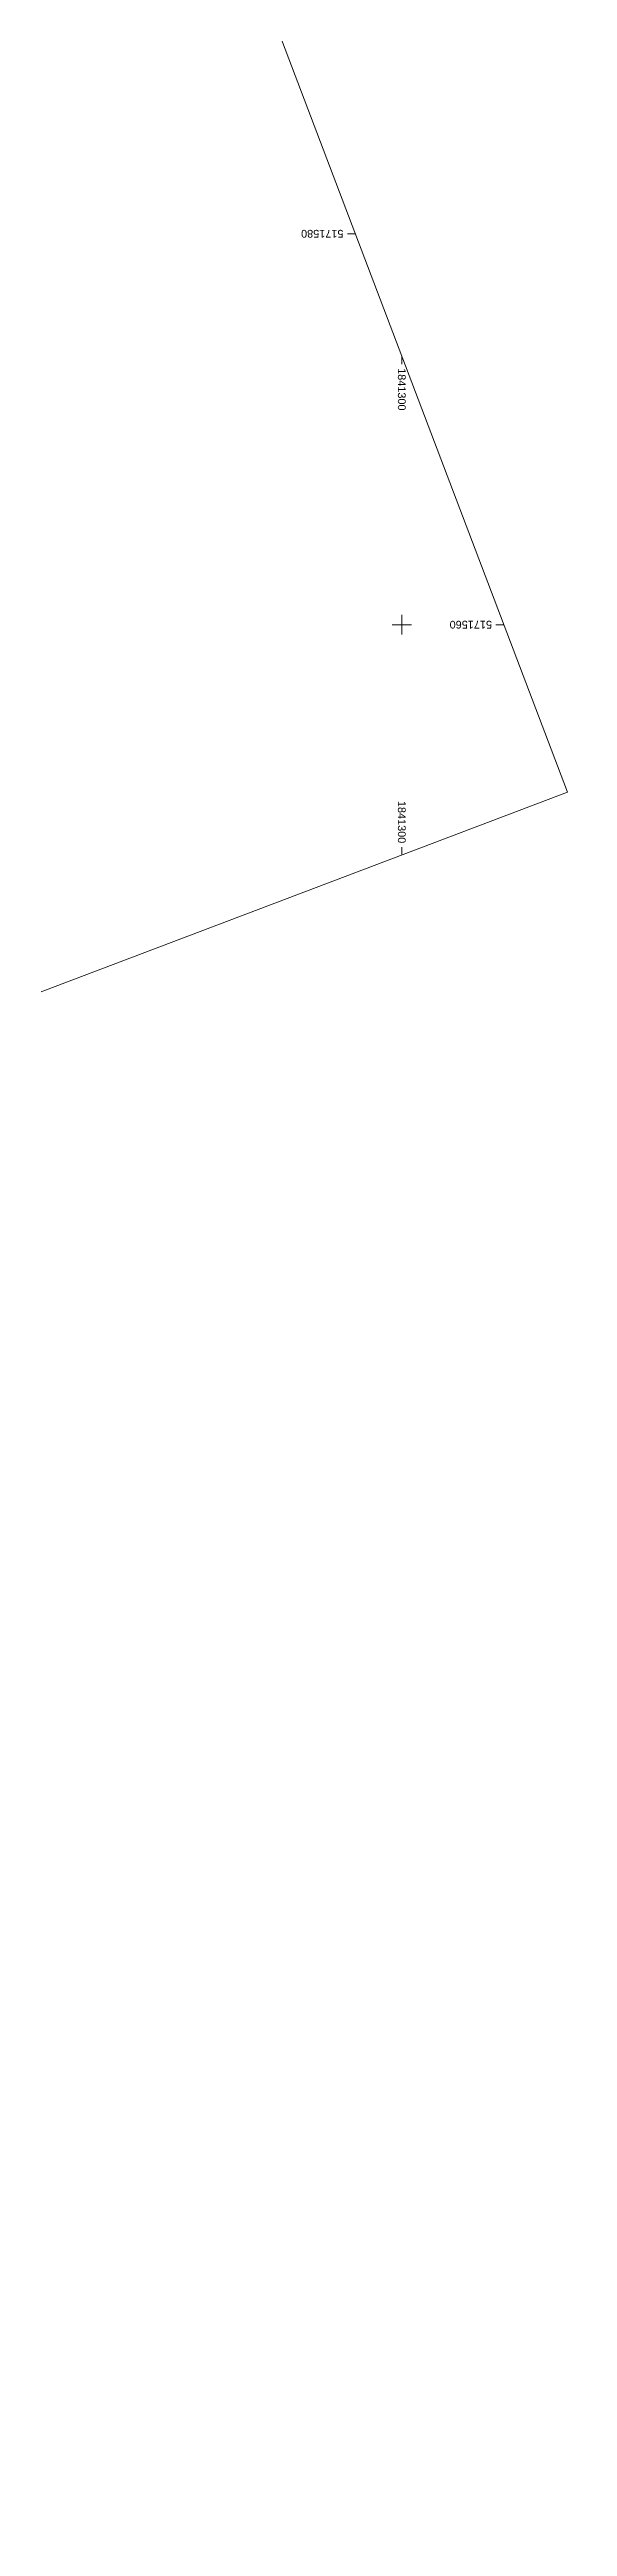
# Model space of a CAD drawing. Header units: metres. Extents: x 1838950 to 1842843, y 5171318 to 5174224.
# Drawn here: x 1841282 to 1841308.5, y 5171462.7 to 5171589.4 of the extents above; entities that cross this region are included whole.
import ezdxf

# ---------------------------------------------------------------- set-up
doc = ezdxf.new("R2010")
doc.units = ezdxf.units.M
doc.header["$LTSCALE"] = 0.0254
doc.layers.add('Fond topo - Carroyage', color=8, linetype='Continuous', lineweight=18)
doc.styles.add('Arial', font='arial.ttf')

msp = doc.modelspace()

# ---------------------------------------------------------------- linework, layer by layer
at = {"layer": 'Fond topo - Carroyage'}
for p, q in [((1841297.6174, 5171580), (1841297.2174, 5171580)), ((1841300, 5171573.7241), (1841300, 5171573.3241)), ((1841300, 5171559.5), (1841300, 5171560.5)), ((1841299.5, 5171560), (1841300.5, 5171560)), ((1841305.2103, 5171560), (1841304.8103, 5171560)), ((1841300, 5171548.2155), (1841300, 5171548.6155))]:
    msp.add_line(p, q, dxfattribs=at)
at = {"layer": 'Fond topo - Carroyage', "flags": 128}
msp.add_lwpolyline([(1841245.9254, 5171716.1571), (1841012.2023, 5171627.4243), (1841074.7412, 5171462.6962), (1841308.4643, 5171551.429)], close=True, dxfattribs=at)
at = {"layer": 'Fond topo - Carroyage', "lineweight": 20, "flags": 128}
msp.add_lwpolyline([(1841245.9254, 5171716.1571), (1841012.2023, 5171627.4243), (1841074.7412, 5171462.6962), (1841308.4643, 5171551.429)], close=True, dxfattribs=at)

# ---------------------------------------------------------------- texts
at = {"layer": 'Fond topo - Carroyage', "char_height": 0.39855, "line_spacing_factor": 0.97048, "style": 'Arial'}
for s, insert, attachment_point, rotation in [('5171580', (1841297.0174, 5171579.8015), 1, 180), ('1841300', (1841300.1985, 5171573.1241), 1, 270), ('5171560', (1841304.6103, 5171559.8015), 1, 180), ('1841300', (1841300.1985, 5171548.8155), 3, 270)]:
    msp.add_mtext(s, dxfattribs=dict(at, insert=insert, attachment_point=attachment_point, rotation=rotation))

doc.saveas('drawing.dxf')
